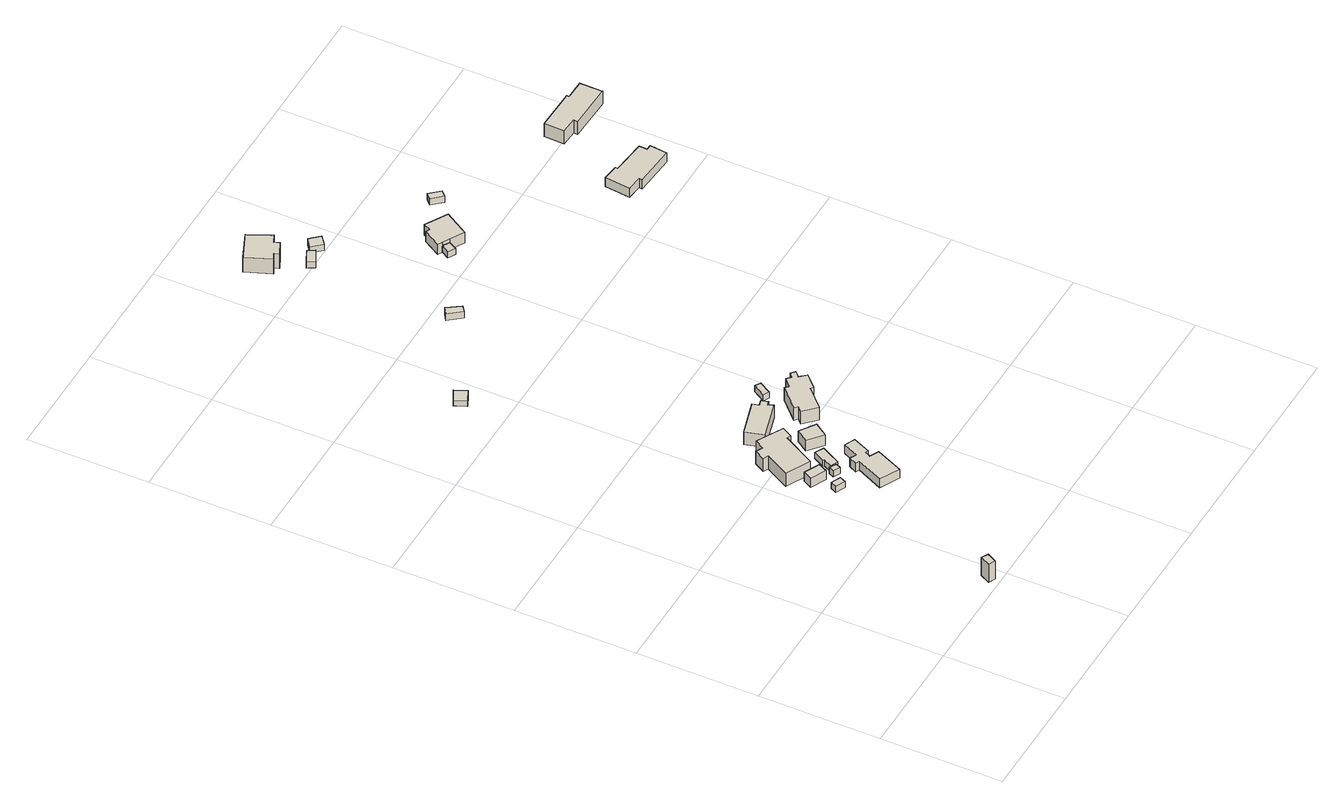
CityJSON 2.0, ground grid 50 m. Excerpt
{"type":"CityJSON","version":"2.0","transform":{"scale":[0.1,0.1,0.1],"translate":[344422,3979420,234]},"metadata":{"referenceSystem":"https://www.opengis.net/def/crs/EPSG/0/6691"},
"CityObjects":{
"building1":{"type":"Building","attributes":{"measuredHeight":8.9},"geometry":[{"type":"Solid","lod":"1","boundaries":[[[[0,1,2,3]],[[2,4,5,3]],[[1,6,4,2]],[[0,7,6,1]],[[3,5,7,0]],[[4,6,7,5]]]]}]},
"building2":{"type":"Building","attributes":{"measuredHeight":2.6},"geometry":[{"type":"Solid","lod":"1","boundaries":[[[[8,9,10,11]],[[10,12,13,11]],[[9,14,12,10]],[[8,15,14,9]],[[11,13,15,8]],[[12,14,15,13]]]]}]},
"building3":{"type":"Building","attributes":{"measuredHeight":3},"geometry":[{"type":"Solid","lod":"1","boundaries":[[[[16,17,18,19]],[[18,20,21,19]],[[17,22,20,18]],[[16,23,22,17]],[[19,21,23,16]],[[20,22,23,21]]]]}]},
"building4":{"type":"Building","attributes":{"measuredHeight":5.7},"geometry":[{"type":"Solid","lod":"1","boundaries":[[[[24,25,26,27]],[[26,28,29,27]],[[25,30,28,26]],[[24,31,30,25]],[[27,29,31,24]],[[28,30,31,29]]]]}]},
"building5":{"type":"Building","attributes":{"measuredHeight":3},"geometry":[{"type":"Solid","lod":"1","boundaries":[[[[32,33,34,35]],[[34,36,37,35]],[[33,38,36,34]],[[32,39,38,33]],[[35,37,39,32]],[[36,38,39,37]]]]}]},
"building6":{"type":"Building","attributes":{"measuredHeight":8.8},"geometry":[{"type":"Solid","lod":"1","boundaries":[[[[40,41,42,43,44,45,46,47,48,49]],[[48,50,51,49]],[[47,52,50,48]],[[46,53,52,47]],[[45,54,53,46]],[[44,55,54,45]],[[43,56,55,44]],[[42,57,56,43]],[[41,58,57,42]],[[40,59,58,41]],[[49,51,59,40]],[[50,52,53,54,55,56,57,58,59,51]]]]}]},
"building7":{"type":"Building","attributes":{"measuredHeight":3},"geometry":[{"type":"Solid","lod":"1","boundaries":[[[[60,61,62,63,64,65]],[[64,66,67,65]],[[63,68,66,64]],[[62,69,68,63]],[[61,70,69,62]],[[60,71,70,61]],[[65,67,71,60]],[[66,68,69,70,71,67]]]]}]},
"building8":{"type":"Building","attributes":{"measuredHeight":5.5},"geometry":[{"type":"Solid","lod":"1","boundaries":[[[[72,73,74,75,76,77,78,79,80,81,82,83]],[[82,84,85,83]],[[81,86,84,82]],[[80,87,86,81]],[[79,88,87,80]],[[78,89,88,79]],[[77,90,89,78]],[[76,91,90,77]],[[75,92,91,76]],[[74,93,92,75]],[[73,94,93,74]],[[72,95,94,73]],[[83,85,95,72]],[[84,86,87,88,89,90,91,92,93,94,95,85]]]]}]},
"building9":{"type":"Building","attributes":{"measuredHeight":8.6},"geometry":[{"type":"Solid","lod":"1","boundaries":[[[[96,97,98,99,100,101,102,103]],[[102,104,105,103]],[[101,106,104,102]],[[100,107,106,101]],[[99,108,107,100]],[[98,109,108,99]],[[97,110,109,98]],[[96,111,110,97]],[[103,105,111,96]],[[104,106,107,108,109,110,111,105]]]]}]},
"building10":{"type":"Building","attributes":{"measuredHeight":6.1},"geometry":[{"type":"Solid","lod":"1","boundaries":[[[[112,113,114,115]],[[114,116,117,115]],[[113,118,116,114]],[[112,119,118,113]],[[115,117,119,112]],[[116,118,119,117]]]]}]},
"building11":{"type":"Building","attributes":{"measuredHeight":3.2},"geometry":[{"type":"Solid","lod":"1","boundaries":[[[[120,121,122,123]],[[122,124,125,123]],[[121,126,124,122]],[[120,127,126,121]],[[123,125,127,120]],[[124,126,127,125]]]]}]},
"building12":{"type":"Building","attributes":{"measuredHeight":9.9},"geometry":[{"type":"Solid","lod":"1","boundaries":[[[[128,129,130,131,132,133,134,135]],[[134,136,137,135]],[[133,138,136,134]],[[132,139,138,133]],[[131,140,139,132]],[[130,141,140,131]],[[129,142,141,130]],[[128,143,142,129]],[[135,137,143,128]],[[136,138,139,140,141,142,143,137]]]]}]},
"building13":{"type":"Building","attributes":{"measuredHeight":3},"geometry":[{"type":"Solid","lod":"1","boundaries":[[[[144,145,146,147,148]],[[147,149,150,148]],[[146,151,149,147]],[[145,152,151,146]],[[144,153,152,145]],[[148,150,153,144]],[[149,151,152,153,150]]]]}]},
"building14":{"type":"Building","attributes":{"measuredHeight":3},"geometry":[{"type":"Solid","lod":"1","boundaries":[[[[154,155,156,157]],[[156,158,159,157]],[[155,160,158,156]],[[154,161,160,155]],[[157,159,161,154]],[[158,160,161,159]]]]}]},
"building15":{"type":"Building","attributes":{"measuredHeight":3},"geometry":[{"type":"Solid","lod":"1","boundaries":[[[[162,163,164,165]],[[164,166,167,165]],[[163,168,166,164]],[[162,169,168,163]],[[165,167,169,162]],[[166,168,169,167]]]]}]},
"building16":{"type":"Building","attributes":{"measuredHeight":7.6},"geometry":[{"type":"Solid","lod":"1","boundaries":[[[[170,171,172,173,174,175,176,177,178,179,180,181,182,183]],[[182,184,185,183]],[[181,186,184,182]],[[180,187,186,181]],[[179,188,187,180]],[[178,189,188,179]],[[177,190,189,178]],[[176,191,190,177]],[[175,192,191,176]],[[174,193,192,175]],[[173,194,193,174]],[[172,195,194,173]],[[171,196,195,172]],[[170,197,196,171]],[[183,185,197,170]],[[184,186,187,188,189,190,191,192,193,194,195,196,197,185]]]]}]},
"building17":{"type":"Building","attributes":{"measuredHeight":3},"geometry":[{"type":"Solid","lod":"1","boundaries":[[[[198,199,200,201]],[[200,202,203,201]],[[199,204,202,200]],[[198,205,204,199]],[[201,203,205,198]],[[202,204,205,203]]]]}]},
"building18":{"type":"Building","attributes":{"measuredHeight":6.2},"geometry":[{"type":"Solid","lod":"1","boundaries":[[[[206,207,208,209,210,211,212,213]],[[212,214,215,213]],[[211,216,214,212]],[[210,217,216,211]],[[209,218,217,210]],[[208,219,218,209]],[[207,220,219,208]],[[206,221,220,207]],[[213,215,221,206]],[[214,216,217,218,219,220,221,215]]]]}]},
"building19":{"type":"Building","attributes":{"measuredHeight":3},"geometry":[{"type":"Solid","lod":"1","boundaries":[[[[222,223,224,225]],[[224,226,227,225]],[[223,228,226,224]],[[222,229,228,223]],[[225,227,229,222]],[[226,228,229,227]]]]}]},
"building20":{"type":"Building","attributes":{"measuredHeight":5.4},"geometry":[{"type":"Solid","lod":"1","boundaries":[[[[230,231,232,233,234,235,236,237,238,239]],[[238,240,241,239]],[[237,242,240,238]],[[236,243,242,237]],[[235,244,243,236]],[[234,245,244,235]],[[233,246,245,234]],[[232,247,246,233]],[[231,248,247,232]],[[230,249,248,231]],[[239,241,249,230]],[[240,242,243,244,245,246,247,248,249,241]]]]}]},
"building21":{"type":"Building","attributes":{"measuredHeight":7.5},"geometry":[{"type":"Solid","lod":"1","boundaries":[[[[250,251,252,253,254,255,256,257,258]],[[257,259,260,258]],[[256,261,259,257]],[[255,262,261,256]],[[254,263,262,255]],[[253,264,263,254]],[[252,265,264,253]],[[251,266,265,252]],[[250,267,266,251]],[[258,260,267,250]],[[259,261,262,263,264,265,266,267,260]]]]}]}
},
"vertices":[
[435,41,45],[414,1,45],[387,14,45],[408,55,45],[387,14,134],[408,55,134],[414,1,134],[435,41,134],
[56,2038,386],[79,1988,386],[28,1964,386],[6,2013,386],[28,1964,412],[6,2013,412],[79,1988,412],[56,2038,412],
[585,724,72],[573,698,72],[534,716,72],[546,742,72],[534,716,102],[546,742,102],[573,698,102],[585,724,102],
[585,783,66],[522,813,66],[541,850,66],[603,820,66],[541,850,111],[603,820,111],[522,813,111],[585,783,111],
[650,774,64],[639,753,64],[612,768,64],[623,789,64],[612,768,94],[623,789,94],[639,753,94],[650,774,94],
[698,1017,65],[674,973,65],[658,979,65],[585,847,65],[486,898,65],[540,997,65],[519,1006,65],[543,1049,65],[571,1035,65],[593,1074,65],[571,1035,129],[593,1074,129],[543,1049,129],[519,1006,129],[540,997,129],[486,898,129],[585,847,129],[658,979,129],[674,973,129],[698,1017,129],
[711,858,57],[670,778,57],[639,792,57],[656,827,57],[651,830,57],[676,877,57],[651,830,87],[676,877,87],[656,827,87],[639,792,87],[670,778,87],[711,858,87],
[839,797,9],[807,724,9],[795,729,9],[785,706,9],[821,689,9],[771,576,9],[691,618,9],[742,727,9],[726,734,9],[742,766,9],[767,753,9],[796,816,9],[767,753,52],[796,816,52],[742,766,52],[726,734,52],[742,727,52],[691,618,52],[771,576,52],[821,689,52],[785,706,52],[795,729,52],[807,724,52],[839,797,52],
[756,1175,74],[763,1148,74],[787,1155,74],[795,1126,74],[779,1122,74],[786,1100,74],[629,1055,74],[608,1133,74],[629,1055,136],[608,1133,136],[786,1100,136],[779,1122,136],[795,1126,136],[787,1155,136],[763,1148,136],[756,1175,136],
[750,983,36],[813,939,36],[776,884,36],[716,934,36],[776,884,88],[716,934,88],[813,939,88],[750,983,88],
[450,2278,364],[488,2223,364],[464,2205,364],[422,2259,364],[464,2205,396],[422,2259,396],[488,2223,396],[450,2278,396],
[289,3013,507],[335,2917,507],[302,2901,507],[311,2880,507],[255,2853,507],[246,2873,507],[219,2860,507],[176,2963,507],[219,2860,579],[176,2963,579],[246,2873,579],[255,2853,579],[311,2880,579],[302,2901,579],[335,2917,579],[289,3013,579],
[359,2797,505],[375,2768,505],[337,2748,505],[320,2739,505],[304,2769,505],[320,2739,535],[304,2769,535],[337,2748,535],[375,2768,535],[359,2797,535],
[910,1219,64],[881,1169,64],[858,1182,64],[888,1232,64],[858,1182,94],[888,1232,94],[881,1169,94],[910,1219,94],
[426,2827,495],[462,2788,495],[426,2758,495],[390,2799,495],[426,2758,525],[390,2799,525],[462,2788,525],[426,2827,525],
[1059,1103,1],[1008,1052,1],[999,1061,1],[922,984,1],[871,1035,1],[890,1054,1],[877,1067,1],[958,1148,1],[972,1134,1],[1004,1165,1],[1021,1148,1],[1038,1164,1],[1054,1149,1],[1034,1129,1],[1054,1149,62],[1034,1129,62],[1038,1164,62],[1021,1148,62],[1004,1165,62],[972,1134,62],[958,1148,62],[877,1067,62],[890,1054,62],[871,1035,62],[922,984,62],[999,1061,62],[1008,1052,62],[1059,1103,62],
[854,2465,279],[836,2432,279],[804,2448,279],[826,2481,279],[804,2448,309],[826,2481,309],[836,2432,309],[854,2465,309],
[970,2532,275],[910,2432,275],[854,2465,275],[826,2481,275],[809,2491,275],[850,2562,275],[865,2554,275],[881,2583,275],[865,2554,326],[881,2583,326],[850,2562,326],[809,2491,326],[826,2481,326],[854,2465,326],[910,2432,326],[970,2532,326],
[1059,2663,270],[1096,2622,270],[1075,2600,270],[1037,2642,270],[1075,2600,300],[1037,2642,300],[1096,2622,300],[1059,2663,300],
[1750,2152,141],[1749,2118,141],[1771,2117,141],[1764,2045,141],[1593,2058,141],[1595,2072,141],[1532,2078,141],[1543,2183,141],[1609,2176,141],[1608,2166,141],[1609,2176,185],[1608,2166,185],[1543,2183,185],[1532,2078,185],[1595,2072,185],[1593,2058,185],[1764,2045,185],[1771,2117,185],[1749,2118,185],[1750,2152,185],
[1764,2456,231],[1764,2446,231],[1845,2444,231],[1845,2361,231],[1845,2351,231],[1658,2355,231],[1658,2373,231],[1591,2377,231],[1593,2460,231],[1591,2377,295],[1593,2460,295],[1658,2373,295],[1658,2355,295],[1845,2351,295],[1845,2361,295],[1845,2444,295],[1764,2446,295],[1764,2456,295]
]}
